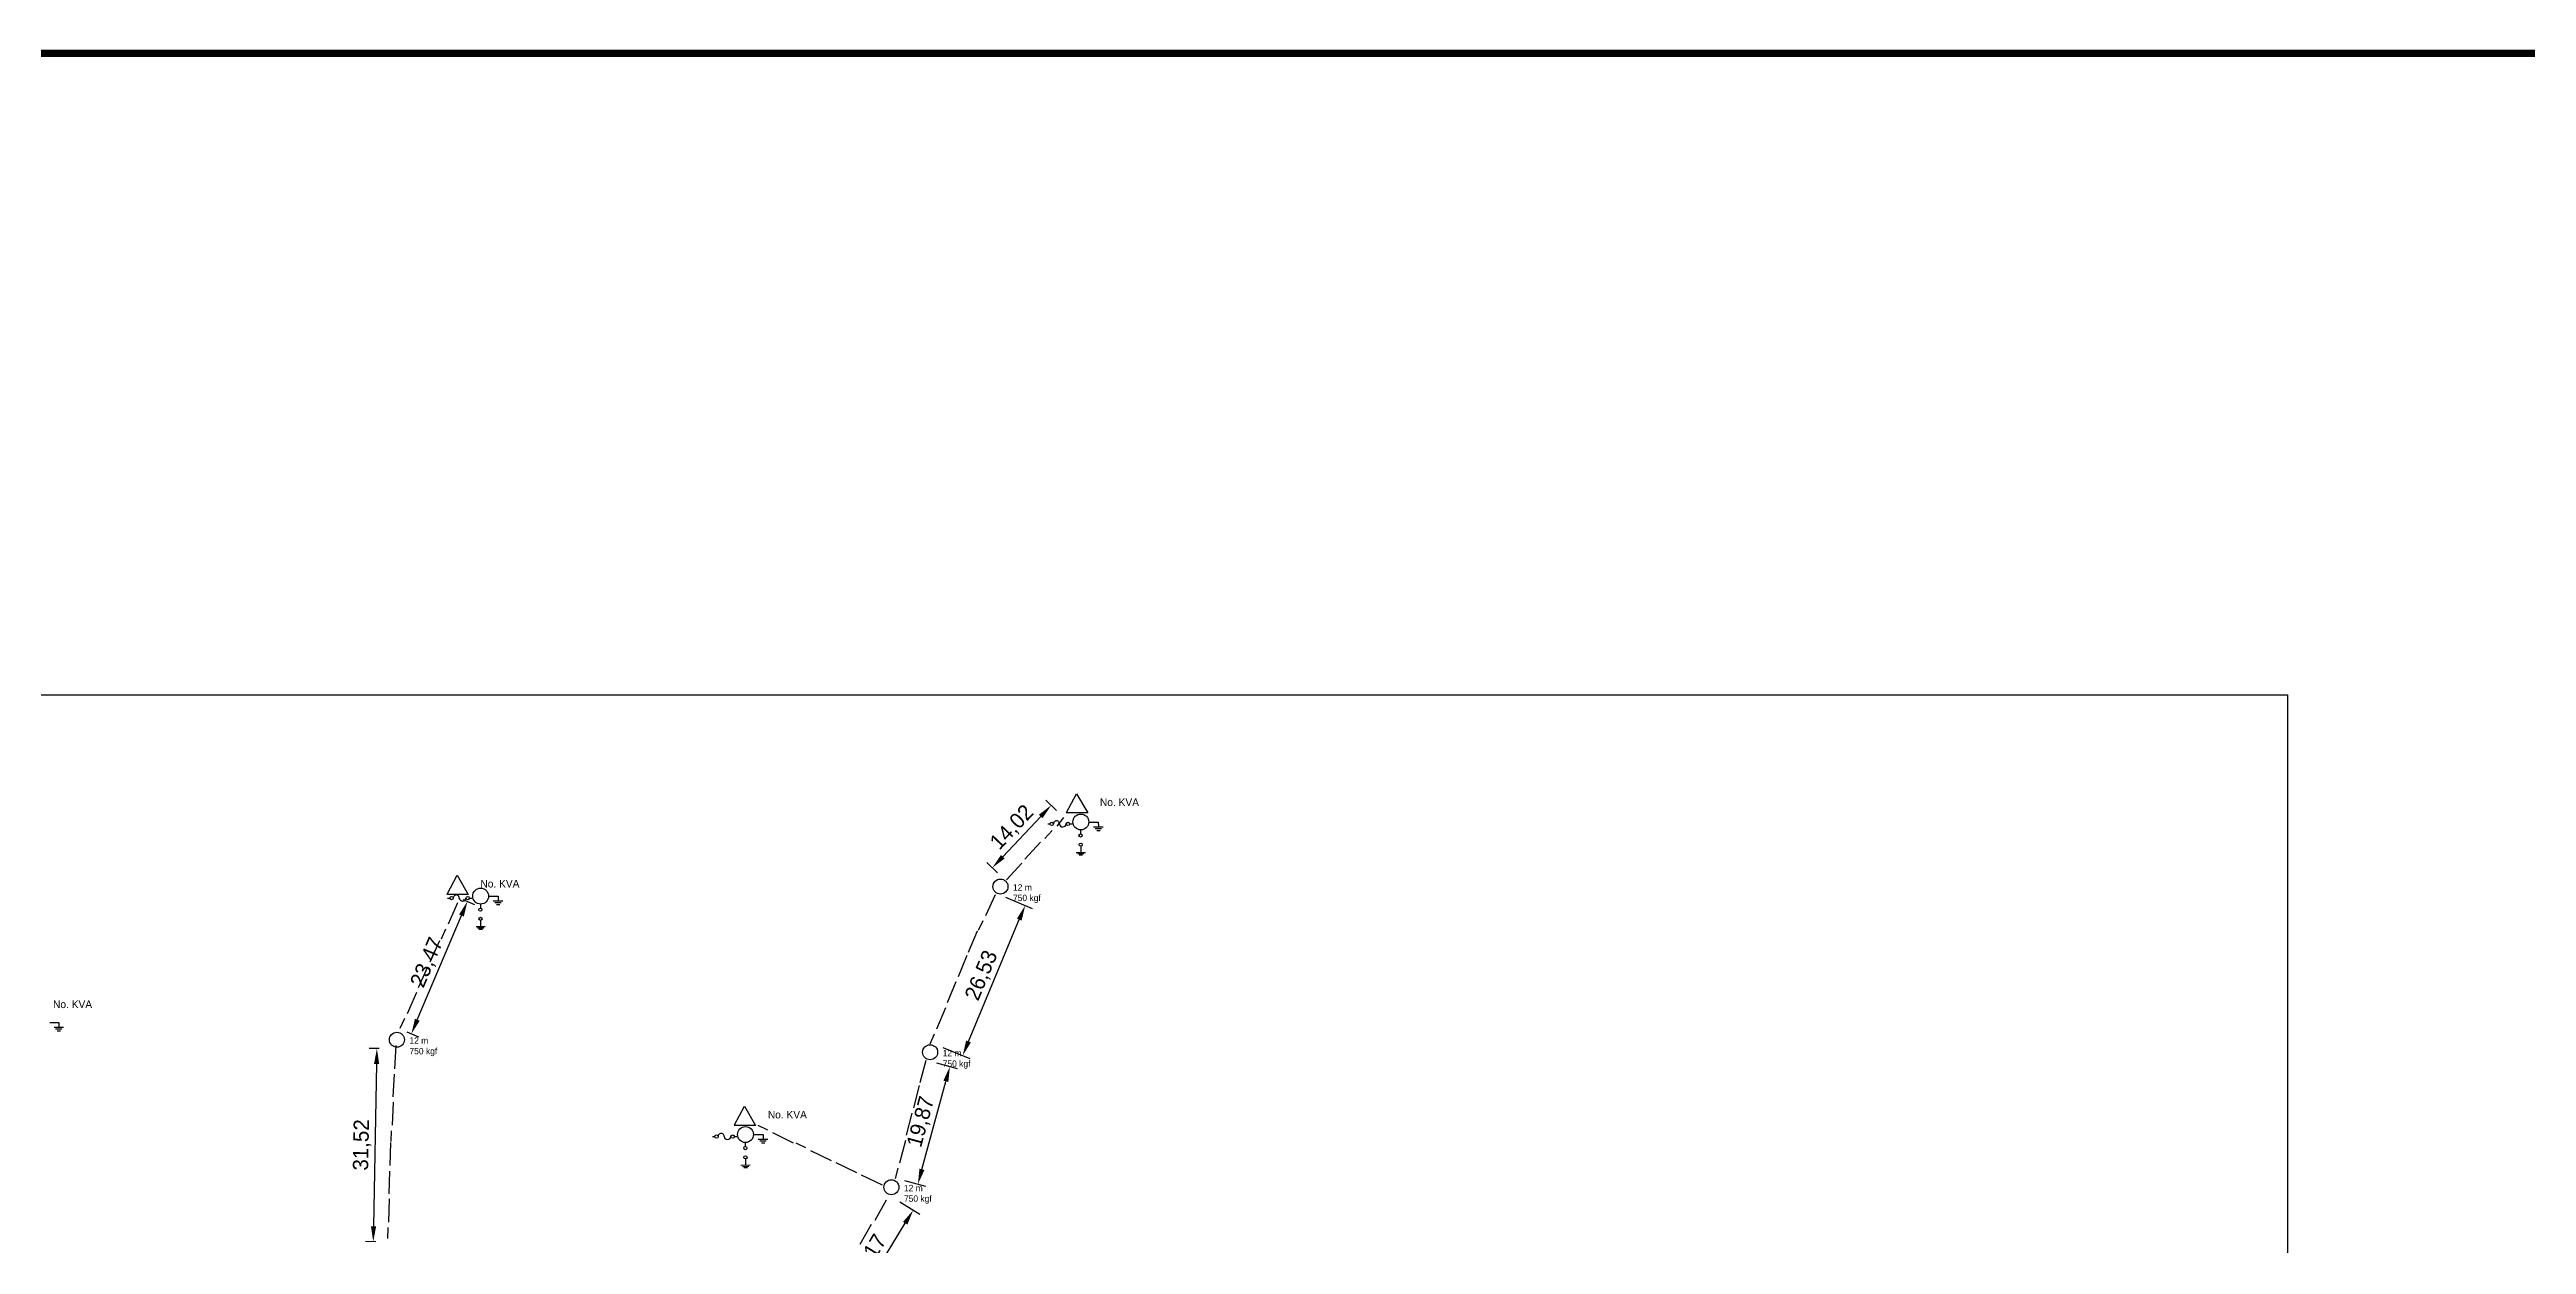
# Model space of a CAD drawing. Header units: millimetres. Extents: x -3588 to 75209, y -3737 to 38254.
# Drawn here: x 32140.9 to 32545, y 5670.4 to 5865.3 of the extents above; entities that cross this region are included whole.
import ezdxf

# ---------------------------------------------------------------- set-up
doc = ezdxf.new("R2010")
doc.units = ezdxf.units.MM
doc.layers.add('P', color=253, linetype='Continuous')
doc.dimstyles.new('ISO-25', dxfattribs={"dimtxt": 2.5, "dimasz": 2.5, "dimexe": 1.25, "dimexo": 0.625, "dimtad": 1, "dimtxsty": 'Standard', "dimcen": 2.5, "dimadec": 0, "dimazin": 0, "dimtfac": 1, "dimtmove": 0, "dimatfit": 3, "dimfxl": 1, "dimarcsym": 0})

# ---------------------------------------------------------------- blocks, each defined once
blk = doc.blocks.new('*D133')
at = {"color": 0, "lineweight": -2, "transparency": 16777216}
for p, q in [((32194.7, 5702.32), (32193.06, 5702.35)), ((32194.26, 5699.82), (32193.76, 5673.3)), ((32194.11, 5670.8), (32192.46, 5670.83))]:
    blk.add_line(p, q, dxfattribs=at)
at = {"color": 0, "transparency": 16777216}
for points in [[(32193.84, 5699.83), (32194.68, 5699.82), (32194.31, 5702.32)], [(32193.34, 5673.31), (32194.18, 5673.3), (32193.71, 5670.81)]]:
    blk.add_solid(points, dxfattribs=at)
at = {"layer": 'Defpoints', "color": 0, "transparency": 16777216}
for p in [(32195.33, 5702.31), (32193.71, 5670.81), (32194.73, 5670.79)]:
    blk.add_point(p, dxfattribs=at)
at = {"color": 0, "transparency": 16777216, "insert": (32191.93, 5686.6), "char_height": 2.5, "attachment_point": 5, "rotation": 88.9189}
blk.add_mtext('31,52', dxfattribs=at)
blk = doc.blocks.new('*D134')
at = {"color": 0, "lineweight": -2, "transparency": 16777216}
for p, q in [((32208.32, 5726.65), (32210.23, 5725.84)), ((32200.9, 5707.02), (32208.1, 5724.03)), ((32199.17, 5705.04), (32201.08, 5704.23))]:
    blk.add_line(p, q, dxfattribs=at)
at = {"color": 0, "transparency": 16777216}
for points in [[(32207.72, 5724.19), (32208.49, 5723.86), (32209.08, 5726.33)], [(32200.52, 5707.18), (32201.29, 5706.85), (32199.93, 5704.71)]]:
    blk.add_solid(points, dxfattribs=at)
at = {"layer": 'Defpoints', "color": 0, "transparency": 16777216}
for p in [(32207.74, 5726.89), (32209.08, 5726.33), (32198.59, 5705.28)]:
    blk.add_point(p, dxfattribs=at)
at = {"color": 0, "transparency": 16777216, "insert": (32202.59, 5716.33), "char_height": 2.5, "attachment_point": 5, "rotation": 67.0564}
blk.add_mtext('23,47', dxfattribs=at)
blk = doc.blocks.new('*D139')
at = {"color": 0, "lineweight": -2, "transparency": 16777216}
for p, q in [((32272.08, 5660.04), (32280.51, 5673.83)), ((32279.61, 5677.31), (32282.88, 5675.31)), ((32268.57, 5659.25), (32271.84, 5657.25))]:
    blk.add_line(p, q, dxfattribs=at)
at = {"color": 0, "transparency": 16777216}
for points in [[(32280.15, 5674.05), (32280.87, 5673.61), (32281.81, 5675.96)], [(32271.72, 5660.25), (32272.43, 5659.82), (32270.77, 5657.9)]]:
    blk.add_solid(points, dxfattribs=at)
at = {"layer": 'Defpoints', "color": 0, "transparency": 16777216}
for p in [(32279.08, 5677.63), (32281.81, 5675.96), (32268.04, 5659.57)]:
    blk.add_point(p, dxfattribs=at)
at = {"color": 0, "transparency": 16777216, "insert": (32274.52, 5668.02), "char_height": 2.5, "attachment_point": 5, "rotation": 58.5583}
blk.add_mtext('21,17', dxfattribs=at)
blk = doc.blocks.new('*D140')
at = {"color": 0, "lineweight": -2, "transparency": 16777216}
for p, q in [((32285.6, 5699.98), (32289, 5699.05)), ((32283.24, 5682.62), (32287.14, 5696.97)), ((32280.39, 5680.8), (32283.79, 5679.88))]:
    blk.add_line(p, q, dxfattribs=at)
at = {"color": 0, "transparency": 16777216}
for points in [[(32286.73, 5697.08), (32287.54, 5696.86), (32287.79, 5699.38)], [(32282.83, 5682.73), (32283.64, 5682.51), (32282.58, 5680.21)]]:
    blk.add_solid(points, dxfattribs=at)
at = {"layer": 'Defpoints', "color": 0, "transparency": 16777216}
for p in [(32285, 5700.14), (32287.79, 5699.38), (32279.79, 5680.97)]:
    blk.add_point(p, dxfattribs=at)
at = {"color": 0, "transparency": 16777216, "insert": (32283.18, 5690.34), "char_height": 2.5, "attachment_point": 5, "rotation": 74.7914}
blk.add_mtext('19,87', dxfattribs=at)
blk = doc.blocks.new('*D141')
at = {"color": 0, "lineweight": -2, "transparency": 16777216}
for p, q in [((32296.86, 5727), (32301.23, 5725.18)), ((32290.84, 5703.47), (32299.12, 5723.35)), ((32286.65, 5702.51), (32291.03, 5700.68))]:
    blk.add_line(p, q, dxfattribs=at)
at = {"color": 0, "transparency": 16777216}
for points in [[(32298.73, 5723.51), (32299.5, 5723.19), (32300.08, 5725.66)], [(32290.45, 5703.63), (32291.22, 5703.31), (32289.88, 5701.17)]]:
    blk.add_solid(points, dxfattribs=at)
at = {"layer": 'Defpoints', "color": 0, "transparency": 16777216}
for p in [(32296.28, 5727.24), (32300.08, 5725.66), (32286.07, 5702.75)]:
    blk.add_point(p, dxfattribs=at)
at = {"color": 0, "transparency": 16777216, "insert": (32293.06, 5714.21), "char_height": 2.5, "attachment_point": 5, "rotation": 67.3803}
blk.add_mtext('26,53', dxfattribs=at)
blk = doc.blocks.new('*D142')
at = {"color": 0, "lineweight": -2, "transparency": 16777216}
for p, q in [((32305.2, 5741.18), (32303.42, 5742.86)), ((32296.42, 5733.62), (32302.61, 5740.18)), ((32295.58, 5730.97), (32293.8, 5732.65))]:
    blk.add_line(p, q, dxfattribs=at)
at = {"color": 0, "transparency": 16777216}
for points in [[(32302.31, 5740.47), (32302.91, 5739.9), (32304.33, 5742)], [(32296.12, 5733.9), (32296.73, 5733.33), (32294.71, 5731.8)]]:
    blk.add_solid(points, dxfattribs=at)
at = {"layer": 'Defpoints', "color": 0, "transparency": 16777216}
for p in [(32304.33, 5742), (32305.65, 5740.75), (32296.04, 5730.55)]:
    blk.add_point(p, dxfattribs=at)
at = {"color": 0, "transparency": 16777216, "insert": (32298, 5738.33), "char_height": 2.5, "attachment_point": 5, "rotation": 46.7001}
blk.add_mtext('14,02', dxfattribs=at)

msp = doc.modelspace()

# ---------------------------------------------------------------- linework, layer by layer
at = {"color": 10}
for p, q in [((32306.837, 5740.825), (32308.464, 5743.88)), ((32308.464, 5743.88), (32310.285, 5740.76)), ((32303.759, 5738.958), (32304.144, 5738.958)), ((32305.317, 5738.608), (32306.4, 5740.02)), ((32310.285, 5740.76), (32306.784, 5740.76)), ((32307.334, 5738.958), (32307.722, 5738.958)), ((32310.536, 5739.272), (32312.012, 5739.271)), ((32311.227, 5738.515), (32312.776, 5738.514)), ((32312.012, 5739.271), (32312.013, 5738.536)), ((32302.6, 5735.98), (32300.035, 5733.202)), ((32304.479, 5737.909), (32303.272, 5736.602)), ((32309.109, 5737.918), (32309.115, 5737.341)), ((32309.145, 5735.312), (32309.156, 5734.261)), ((32311.47, 5738.241), (32312.514, 5738.241)), ((32311.76, 5737.912), (32312.287, 5737.912)), ((32205.761, 5727.532), (32207.388, 5730.587)), ((32207.388, 5730.587), (32209.209, 5727.467)), ((32299.548, 5732.542), (32297.033, 5729.817)), ((32309.902, 5734.27), (32308.407, 5734.253)), ((32309.671, 5734.062), (32308.646, 5734.05)), ((32309.453, 5733.859), (32308.862, 5733.852)), ((32209.209, 5727.467), (32205.708, 5727.467)), ((32205.836, 5726.863), (32206.221, 5726.863)), ((32209.411, 5726.864), (32209.799, 5726.864)), ((32212.613, 5727.177), (32214.089, 5727.176)), ((32213.304, 5726.42), (32214.852, 5726.419)), ((32214.089, 5727.176), (32214.09, 5726.441)), ((32293.651, 5724.035), (32295.212, 5727.478)), ((32206.001, 5722.664), (32207.507, 5726.131)), ((32211.186, 5725.824), (32211.192, 5725.247)), ((32211.222, 5723.217), (32211.233, 5722.167)), ((32213.547, 5726.146), (32214.591, 5726.146)), ((32213.837, 5725.817), (32214.364, 5725.817)), ((32292.474, 5721.613), (32293.208, 5723.233)), ((32203.008, 5716.491), (32204.567, 5719.935)), ((32204.862, 5720.223), (32205.571, 5721.855)), ((32211.979, 5722.175), (32210.484, 5722.158)), ((32211.748, 5721.967), (32210.723, 5721.956)), ((32211.53, 5721.764), (32210.939, 5721.758)), ((32290.808, 5718.031), (32292.308, 5721.502)), ((32201.099, 5712.292), (32202.627, 5715.671)), ((32289.171, 5714.081), (32290.633, 5717.568)), ((32199.286, 5708.067), (32200.844, 5711.512)), ((32287.379, 5709.831), (32288.813, 5713.251)), ((32140.943, 5706.566), (32142.419, 5706.565)), ((32142.419, 5706.565), (32142.42, 5705.83)), ((32198.111, 5705.645), (32198.844, 5707.266)), ((32285.685, 5705.557), (32287.147, 5709.044)), ((32141.634, 5705.809), (32143.183, 5705.808)), ((32141.877, 5705.535), (32142.921, 5705.535)), ((32142.167, 5705.206), (32142.694, 5705.206)), ((32197.231, 5699.028), (32197.431, 5702.804)), ((32284.578, 5703.103), (32285.266, 5704.743)), ((32196.979, 5694.423), (32197.175, 5698.126)), ((32282.952, 5696.772), (32283.947, 5700.419)), ((32281.89, 5692.63), (32282.845, 5696.288)), ((32196.827, 5689.828), (32197.026, 5693.603)), ((32252.657, 5689.859), (32254.283, 5692.914)), ((32254.283, 5692.914), (32256.105, 5689.794)), ((32280.717, 5688.169), (32281.653, 5691.757)), ((32196.452, 5683.224), (32196.566, 5687.003)), ((32196.613, 5687.144), (32196.707, 5688.921)), ((32249.055, 5687.963), (32249.44, 5687.963)), ((32256.105, 5689.794), (32252.604, 5689.794)), ((32252.63, 5687.963), (32253.019, 5687.963)), ((32254.406, 5686.923), (32254.411, 5686.346)), ((32255.832, 5688.277), (32257.309, 5688.276)), ((32256.452, 5689.85), (32258.052, 5689.072)), ((32256.523, 5687.52), (32258.072, 5687.519)), ((32256.767, 5687.246), (32257.81, 5687.246)), ((32257.057, 5686.917), (32257.583, 5686.917)), ((32257.309, 5688.276), (32257.309, 5687.541)), ((32258.841, 5688.608), (32262.24, 5686.954)), ((32262.64, 5686.939), (32264.239, 5686.158)), ((32279.644, 5683.699), (32280.598, 5687.357)), ((32196.304, 5678.614), (32196.416, 5682.321)), ((32255.198, 5683.274), (32253.704, 5683.258)), ((32254.967, 5683.067), (32253.942, 5683.055)), ((32254.749, 5682.864), (32254.159, 5682.857)), ((32254.441, 5684.317), (32254.452, 5683.266)), ((32265.028, 5685.694), (32268.425, 5684.035)), ((32269.197, 5683.758), (32272.53, 5682.131)), ((32278.895, 5681.112), (32279.344, 5682.834)), ((32273.339, 5681.727), (32276.736, 5680.068)), ((32196.254, 5674.017), (32196.369, 5677.796)), ((32275.589, 5674.342), (32277.434, 5677.641)), ((32196.101, 5671.329), (32196.155, 5673.107)), ((32273.144, 5670.387), (32274.989, 5673.687))]:
    msp.add_line(p, q, dxfattribs=at)
msp.add_lwpolyline([(32085.131, 5760.039), (32506.032, 5760.039), (32506.032, 5400.177), (32085.131, 5400.177)], close=True)
for centre, radius in [((32304.42, 5738.965), 0.276), ((32307.058, 5738.961), 0.276), ((32309.154, 5739.287), 1.294), ((32309.115, 5737.077), 0.263), ((32309.139, 5735.571), 0.26), ((32206.497, 5726.87), 0.276), ((32209.135, 5726.866), 0.276), ((32211.231, 5727.192), 1.294), ((32296.041, 5728.747), 1.222), ((32211.192, 5724.983), 0.263), ((32211.216, 5723.477), 0.26), ((32197.571, 5703.759), 1.222), ((32284.571, 5701.72), 1.222), ((32249.717, 5687.97), 0.276), ((32252.354, 5687.966), 0.276), ((32254.45, 5688.292), 1.294), ((32254.411, 5686.082), 0.263), ((32254.435, 5684.576), 0.26), ((32278.248, 5679.702), 1.222)]:
    msp.add_circle(centre, radius, dxfattribs=at)
for centre, radius, start, end in [((32305.176, 5738.986), 0.481, 356.0473, 179.98075), ((32306.218, 5739.052), 0.571, 190.00363, 350.3175), ((32207.253, 5726.892), 0.481, 356.0473, 179.98075), ((32208.295, 5726.958), 0.571, 190.00363, 350.3175), ((32250.473, 5687.991), 0.481, 356.0473, 179.98075), ((32251.515, 5688.057), 0.571, 190.00363, 350.3175)]:
    msp.add_arc(centre, radius, start, end, dxfattribs=at)
at = {"layer": 'P', "color": 254, "const_width": 1.2}
msp.add_lwpolyline([(20623.375, 5864.679), (35824.005, 5864.679)], dxfattribs=at)

# ---------------------------------------------------------------- texts
at = {"color": 10, "attachment_point": 1}
for s, width, gutter_width, insert, char_height in [('No. KVA', 17.75852, 6.215, (32312.271, 5743.125), 1.243), ('No. KVA', 17.75852, 6.215, (32211.195, 5729.832), 1.243), ('12 m^J750 kgf ', 21.10344, 5.166, (32298.088, 5729.131), 1.03321), ('No. KVA', 17.75852, 6.215, (32141.469, 5710.168), 1.243), ('12 m^J750 kgf ', 21.10344, 5.166, (32199.619, 5704.143), 1.03321), ('12 m^J750 kgf ', 21.10344, 5.166, (32286.619, 5702.104), 1.03321), ('No. KVA', 17.75852, 6.215, (32258.091, 5692.159), 1.243), ('12 m^J750 kgf ', 21.10344, 5.166, (32280.296, 5680.086), 1.03321)]:
    msp.add_mtext_dynamic_manual_height_columns(s, width=width, gutter_width=gutter_width, heights=[0], dxfattribs=dict(at, insert=insert, char_height=char_height))

# ---------------------------------------------------------------- dimensions: what is measured, and where the dimension line sits
at = {"color": 1}
for p1, p2, distance, picture, middle in [((32296.036, 5730.545), (32305.654, 5740.752), 1.825, '*D142', (32298.001, 5738.329)), ((32198.594, 5705.279), (32207.744, 5726.894), -1.45, '*D134', (32202.586, 5716.333)), ((32286.074, 5702.749), (32296.279, 5727.24), -4.118, '*D141', (32293.055, 5714.212)), ((32195.328, 5702.305), (32194.733, 5670.786), -1.019, '*D133', (32191.928, 5686.604)), ((32279.79, 5680.968), (32285.002, 5700.14), -2.892, '*D140', (32283.176, 5690.342)), ((32268.04, 5659.574), (32279.082, 5677.633), -3.203, '*D139', (32274.516, 5668.019))]:
    dim = msp.add_aligned_dim(p1=p1, p2=p2, distance=distance, dimstyle='ISO-25', dxfattribs=at)
    dim.commit()
    dim.dimension.update_dxf_attribs({"geometry": picture, "text_midpoint": middle})

doc.saveas('drawing.dxf')
